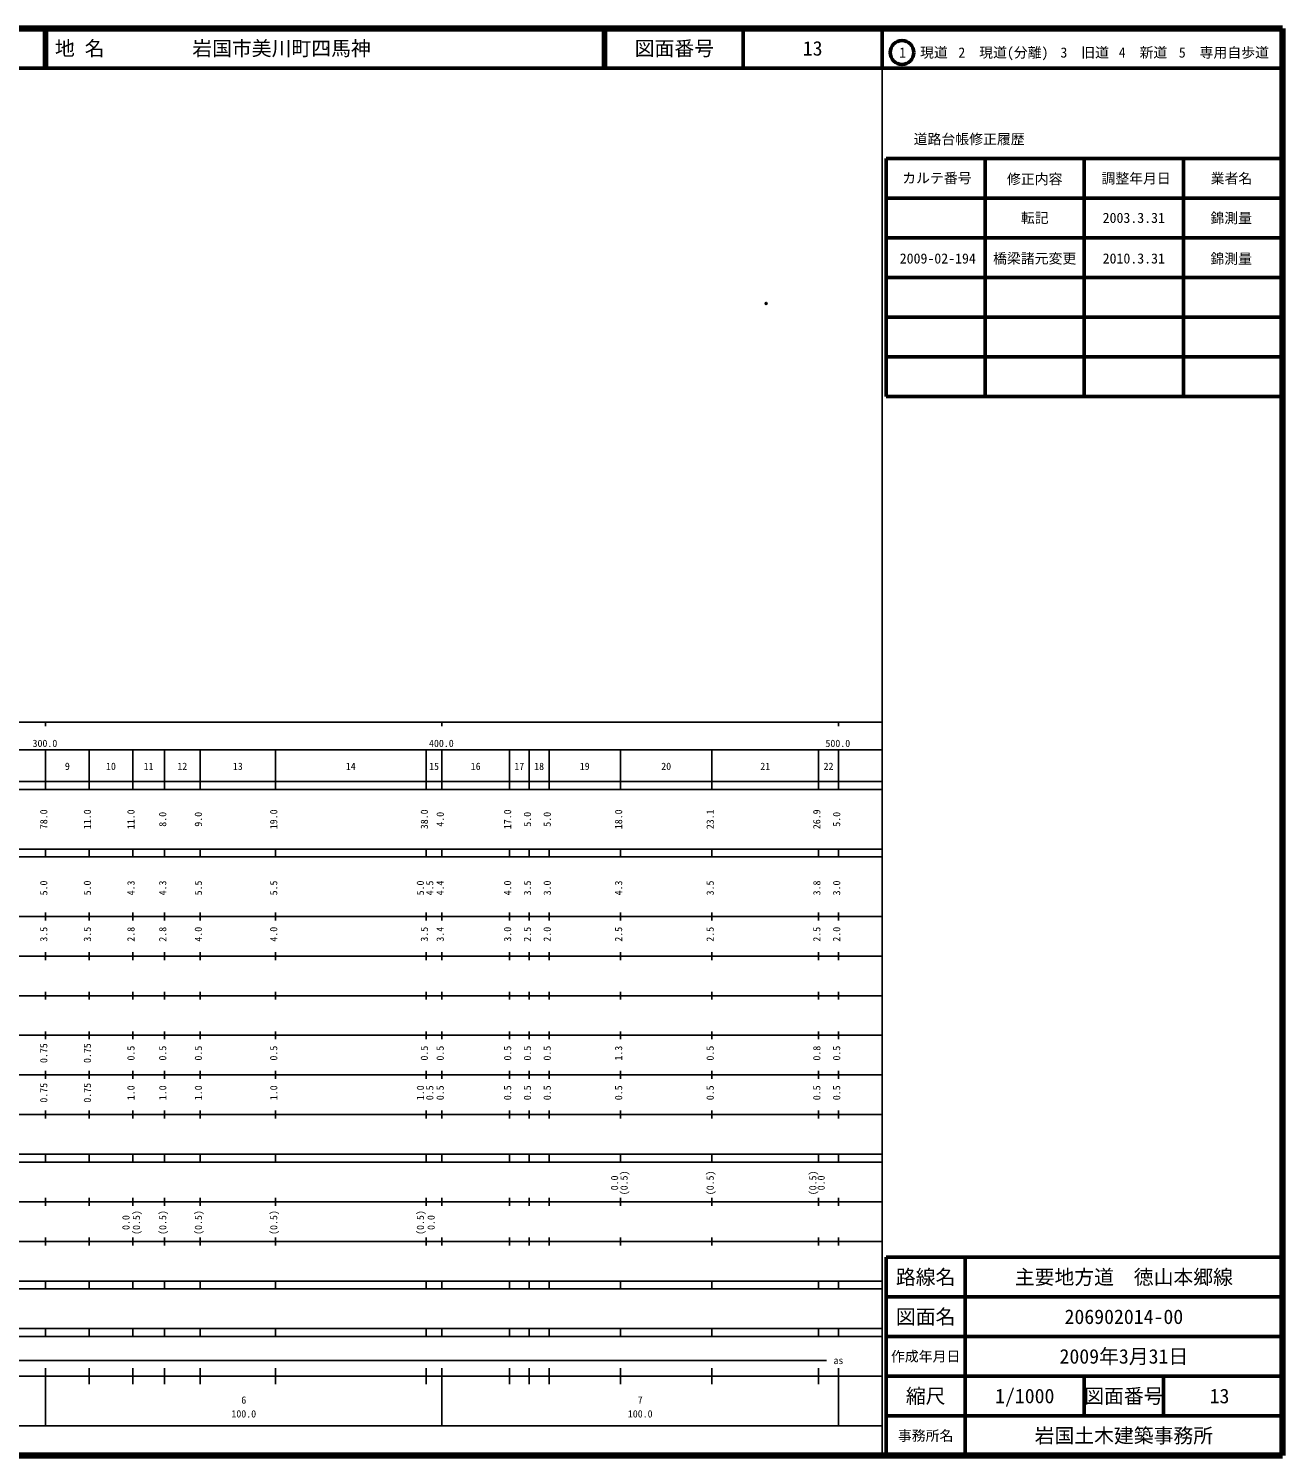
# Model space of a CAD drawing. Units: millimetres on the paper. Extents: x 40 to 680, y 20 to 380.
# Drawn here: x 363.7 to 680, y 20 to 380 of the extents above; entities that cross this region are included whole.
import ezdxf
from ezdxf.enums import TextEntityAlignment as Align

# ---------------------------------------------------------------- set-up
doc = ezdxf.new("R2010")
doc.units = ezdxf.units.MM
doc.header["$PDMODE"] = 32
doc.header["$PDSIZE"] = 0.5
doc.layers.add('M-OTRS', color=6, linetype='Continuous')
doc.layers.add('M-TTL-TXT', color=7, linetype='Continuous')
for name, color, linetype, lineweight in [('M-TTL', 2, 'Continuous', 140), ('M-TTL-BAND', 7, 'Continuous', 25), ('M-TTL-FRAM', 2, 'Continuous', 50), ('M-TTL-LINE', 7, 'Continuous', 50)]:
    doc.layers.add(name, color=color, linetype=linetype, lineweight=lineweight)
doc.styles.add('ＭＳ ゴシック', font='')
doc.styles.get('ＭＳ ゴシック').set_extended_font_data('MS Gothic')

msp = doc.modelspace()

# ---------------------------------------------------------------- linework, layer by layer
at = {"layer": 'M-OTRS'}
msp.add_point((549.739, 310.652), dxfattribs=at)
at = {"layer": 'M-TTL'}
for p, q in [((680, 380), (40, 380)), ((680, 20), (680, 380)), ((40, 20), (680, 20))]:
    msp.add_line(p, q, dxfattribs=at)
at = {"layer": 'M-TTL-BAND'}
for p, q in [((579, 20), (579, 370)), ((40, 205), (579, 205)), ((368, 205), (368, 204)), ((468, 205), (468, 204)), ((568, 205), (568, 204)), ((68, 198), (579, 198)), ((368, 188), (368, 198)), ((379, 188), (379, 198)), ((390, 188), (390, 198)), ((398, 188), (398, 198)), ((407, 188), (407, 198)), ((426, 188), (426, 198)), ((464, 188), (464, 198)), ((468, 188), (468, 198)), ((485, 188), (485, 198)), ((490, 188), (490, 198)), ((495, 188), (495, 198)), ((513, 188), (513, 198)), ((536.1, 188), (536.1, 198)), ((563, 188), (563, 198)), ((568, 188), (568, 198)), ((40, 190), (579, 190)), ((40, 188), (579, 188)), ((40, 173), (579, 173)), ((368, 171), (368, 173)), ((379, 171), (379, 173)), ((390, 171), (390, 173)), ((398, 171), (398, 173)), ((407, 171), (407, 173)), ((426, 171), (426, 173)), ((464, 171), (464, 173)), ((468, 171), (468, 173)), ((485, 171), (485, 173)), ((490, 171), (490, 173)), ((495, 171), (495, 173)), ((513, 171), (513, 173)), ((536.1, 171), (536.1, 173)), ((563, 171), (563, 173)), ((568, 171), (568, 173)), ((40, 171), (579, 171)), ((40, 156), (579, 156)), ((368, 155), (368, 157)), ((379, 155), (379, 157)), ((390, 155), (390, 157)), ((398, 155), (398, 157)), ((407, 155), (407, 157)), ((426, 155), (426, 157)), ((464, 155), (464, 157)), ((468, 155), (468, 157)), ((485, 155), (485, 157)), ((490, 155), (490, 157)), ((495, 155), (495, 157)), ((513, 155), (513, 157)), ((536.1, 155), (536.1, 157)), ((563, 155), (563, 157)), ((568, 155), (568, 157)), ((46, 146), (579, 146)), ((368, 145), (368, 147)), ((379, 145), (379, 147)), ((390, 145), (390, 147)), ((398, 145), (398, 147)), ((407, 145), (407, 147)), ((426, 145), (426, 147)), ((464, 145), (464, 147)), ((468, 145), (468, 147)), ((485, 145), (485, 147)), ((490, 145), (490, 147)), ((495, 145), (495, 147)), ((513, 145), (513, 147)), ((536.1, 145), (536.1, 147)), ((563, 145), (563, 147)), ((568, 145), (568, 147)), ((368, 135), (368, 137)), ((379, 135), (379, 137)), ((390, 135), (390, 137)), ((398, 135), (398, 137)), ((407, 135), (407, 137)), ((426, 135), (426, 137)), ((464, 135), (464, 137)), ((468, 135), (468, 137)), ((485, 135), (485, 137)), ((490, 135), (490, 137)), ((495, 135), (495, 137)), ((513, 135), (513, 137)), ((536.1, 135), (536.1, 137)), ((563, 135), (563, 137)), ((568, 135), (568, 137)), ((52, 136), (579, 136)), ((46, 126), (579, 126)), ((368, 125), (368, 127)), ((379, 125), (379, 127)), ((390, 125), (390, 127)), ((398, 125), (398, 127)), ((407, 125), (407, 127)), ((426, 125), (426, 127)), ((464, 125), (464, 127)), ((468, 125), (468, 127)), ((485, 125), (485, 127)), ((490, 125), (490, 127)), ((495, 125), (495, 127)), ((513, 125), (513, 127)), ((536.1, 125), (536.1, 127)), ((563, 125), (563, 127)), ((568, 125), (568, 127)), ((52, 116), (579, 116)), ((368, 115), (368, 117)), ((379, 115), (379, 117)), ((390, 115), (390, 117)), ((398, 115), (398, 117)), ((407, 115), (407, 117)), ((426, 115), (426, 117)), ((464, 115), (464, 117)), ((468, 115), (468, 117)), ((485, 115), (485, 117)), ((490, 115), (490, 117)), ((495, 115), (495, 117)), ((513, 115), (513, 117)), ((536.1, 115), (536.1, 117)), ((563, 115), (563, 117)), ((568, 115), (568, 117)), ((46, 106), (579, 106)), ((368, 105), (368, 107)), ((379, 105), (379, 107)), ((390, 105), (390, 107)), ((398, 105), (398, 107)), ((407, 105), (407, 107)), ((426, 105), (426, 107)), ((464, 105), (464, 107)), ((468, 105), (468, 107)), ((485, 105), (485, 107)), ((490, 105), (490, 107)), ((495, 105), (495, 107)), ((513, 105), (513, 107)), ((536.1, 105), (536.1, 107)), ((563, 105), (563, 107)), ((568, 105), (568, 107)), ((40, 96), (579, 96)), ((40, 94), (579, 94)), ((368, 94), (368, 96)), ((379, 94), (379, 96)), ((390, 94), (390, 96)), ((398, 94), (398, 96)), ((407, 94), (407, 96)), ((426, 94), (426, 96)), ((464, 94), (464, 96)), ((468, 94), (468, 96)), ((485, 94), (485, 96)), ((490, 94), (490, 96)), ((495, 94), (495, 96)), ((513, 94), (513, 96)), ((536.1, 94), (536.1, 96)), ((563, 94), (563, 96)), ((568, 94), (568, 96)), ((49, 84), (579, 84)), ((368, 83), (368, 85)), ((379, 83), (379, 85)), ((390, 83), (390, 85)), ((398, 83), (398, 85)), ((407, 83), (407, 85)), ((426, 83), (426, 85)), ((464, 83), (464, 85)), ((468, 83), (468, 85)), ((485, 83), (485, 85)), ((490, 83), (490, 85)), ((495, 83), (495, 85)), ((513, 83), (513, 85)), ((536.1, 83), (536.1, 85)), ((563, 83), (563, 85)), ((568, 83), (568, 85)), ((40, 74), (579, 74)), ((368, 73), (368, 75)), ((379, 73), (379, 75)), ((390, 73), (390, 75)), ((398, 73), (398, 75)), ((407, 73), (407, 75)), ((426, 73), (426, 75)), ((464, 73), (464, 75)), ((468, 73), (468, 75)), ((485, 73), (485, 75)), ((490, 73), (490, 75)), ((495, 73), (495, 75)), ((513, 73), (513, 75)), ((536.1, 73), (536.1, 75)), ((563, 73), (563, 75)), ((568, 73), (568, 75)), ((40, 64), (579, 64)), ((40, 62), (579, 62)), ((368, 62), (368, 64)), ((379, 62), (379, 64)), ((390, 62), (390, 64)), ((398, 62), (398, 64)), ((407, 62), (407, 64)), ((426, 62), (426, 64)), ((464, 62), (464, 64)), ((468, 62), (468, 64)), ((485, 62), (485, 64)), ((490, 62), (490, 64)), ((495, 62), (495, 64)), ((513, 62), (513, 64)), ((536.1, 62), (536.1, 64)), ((563, 62), (563, 64)), ((568, 62), (568, 64)), ((40, 52), (579, 52)), ((368, 50), (368, 52)), ((379, 50), (379, 52)), ((390, 50), (390, 52)), ((398, 50), (398, 52)), ((407, 50), (407, 52)), ((426, 50), (426, 52)), ((464, 50), (464, 52)), ((468, 50), (468, 52)), ((485, 50), (485, 52)), ((490, 50), (490, 52)), ((495, 50), (495, 52)), ((513, 50), (513, 52)), ((536.1, 50), (536.1, 52)), ((563, 50), (563, 52)), ((568, 50), (568, 52)), ((40, 50), (579, 50)), ((71, 44), (565, 44)), ((40, 40), (579, 40)), ((368, 27.5), (368, 42)), ((379, 38), (379, 42)), ((390, 38), (390, 42)), ((398, 38), (398, 42)), ((407, 38), (407, 42)), ((426, 38), (426, 42)), ((464, 38), (464, 42)), ((468, 27.5), (468, 42)), ((485, 38), (485, 42)), ((490, 38), (490, 42)), ((495, 38), (495, 42)), ((513, 38), (513, 42)), ((536.1, 38), (536.1, 42)), ((563, 38), (563, 42)), ((568, 27.5), (568, 42)), ((68, 27.5), (579, 27.5))]:
    msp.add_line(p, q, dxfattribs=at)
at = {"layer": 'M-TTL-FRAM'}
for p, q in [((580, 347.197), (580, 287.197)), ((580, 347.197), (680, 347.197)), ((580, 287.197), (680, 287.197)), ((680, 70), (580, 70)), ((580, 70), (580, 20))]:
    msp.add_line(p, q, dxfattribs=at)
at = {"layer": 'M-TTL-LINE'}
for p, q in [((367.75, 380), (367.75, 370)), ((368.25, 380), (368.25, 370)), ((508.747, 380), (508.747, 370)), ((509.247, 380), (509.247, 370)), ((543.997, 380), (543.997, 370)), ((579, 380), (579, 370)), ((40, 370), (680, 370)), ((605, 347.197), (605, 287.197)), ((630, 347.197), (630, 287.197)), ((655, 347.197), (655, 287.197)), ((580, 337.197), (680, 337.197)), ((580, 327.197), (680, 327.197)), ((580, 317.197), (680, 317.197)), ((580, 307.197), (680, 307.197)), ((580, 297.197), (680, 297.197)), ((600, 70), (600, 20)), ((680, 60), (580, 60)), ((680, 50), (580, 50)), ((680, 40), (580, 40)), ((630, 40), (630, 30)), ((650, 40), (650, 30)), ((680, 30), (580, 30))]:
    msp.add_line(p, q, dxfattribs=at)
msp.add_circle((584.031, 373.958), 3, dxfattribs=at)

# ---------------------------------------------------------------- texts
at = {"layer": 'M-TTL-BAND', "style": 'ＭＳ ゴシック'}
for s, p in [('300.0', (367.844, 198.195)), ('400.0', (467.844, 198.195)), ('500.0', (567.844, 198.195)), ('9', (373.5, 192.405)), ('10', (384.5, 192.405)), ('11', (394, 192.405)), ('12', (402.5, 192.405)), ('13', (416.5, 192.405)), ('14', (445, 192.405)), ('15', (466, 192.405)), ('16', (476.5, 192.405)), ('17', (487.5, 192.405)), ('18', (492.5, 192.405)), ('19', (504, 192.405)), ('20', (524.55, 192.405)), ('21', (549.55, 192.405)), ('22', (565.5, 192.405)), ('as', (568, 42.5)), ('6', (418, 32.523)), ('7', (518, 32.523)), ('100.0', (418, 29.033)), ('100.0', (518, 29.033))]:
    msp.add_text(s, height=1.833, dxfattribs=at).set_placement(p, align=Align.BOTTOM_CENTER)
for s, p in [('78.0', (369, 180.5)), ('11.0', (380, 180.5)), ('11.0', (391, 180.5)), ('8.0', (399, 180.5)), ('9.0', (408, 180.5)), ('19.0', (427, 180.5)), ('38.0', (465, 180.5)), ('4.0', (469, 180.5)), ('17.0', (486, 180.5)), ('5.0', (491, 180.5)), ('5.0', (496, 180.5)), ('18.0', (514, 180.5)), ('23.1', (537.1, 180.5)), ('26.9', (564, 180.5)), ('5.0', (569, 180.5)), ('5.0', (369, 163.174)), ('5.0', (380, 163.174)), ('4.3', (391, 163.174)), ('4.3', (399, 163.174)), ('5.5', (408, 163.174)), ('5.5', (427, 163.174)), ('5.0', (464, 163.174)), ('4.5', (466.37, 163.174)), ('4.4', (469, 163.174)), ('4.0', (486, 163.174)), ('3.5', (491, 163.174)), ('3.0', (496, 163.174)), ('4.3', (514, 163.174)), ('3.5', (537.1, 163.174)), ('3.8', (564, 163.174)), ('3.0', (569, 163.174)), ('3.5', (369, 151.5)), ('3.5', (380, 151.5)), ('2.8', (391, 151.5)), ('2.8', (399, 151.5)), ('4.0', (408, 151.5)), ('4.0', (427, 151.5)), ('3.5', (465, 151.5)), ('3.4', (469, 151.5)), ('3.0', (486, 151.5)), ('2.5', (491, 151.5)), ('2.0', (496, 151.5)), ('2.5', (514, 151.5)), ('2.5', (537.1, 151.5)), ('2.5', (564, 151.5)), ('2.0', (569, 151.5)), ('0.75', (369, 121.5)), ('0.75', (380, 121.5)), ('0.5', (391, 121.5)), ('0.5', (399, 121.5)), ('0.5', (408, 121.5)), ('0.5', (427, 121.5)), ('0.5', (465, 121.5)), ('0.5', (469, 121.5)), ('0.5', (486, 121.5)), ('0.5', (491, 121.5)), ('0.5', (496, 121.5)), ('1.3', (514, 121.5)), ('0.5', (537.1, 121.5)), ('0.8', (564, 121.5)), ('0.5', (569, 121.5)), ('0.75', (369, 111.5)), ('0.75', (380, 111.5)), ('1.0', (391, 111.5)), ('1.0', (399, 111.5)), ('1.0', (408, 111.5)), ('1.0', (427, 111.5)), ('1.0', (464, 111.5)), ('0.5', (466.37, 111.5)), ('0.5', (469, 111.5)), ('0.5', (486, 111.5)), ('0.5', (491, 111.5)), ('0.5', (496, 111.5)), ('0.5', (514, 111.5)), ('0.5', (537.1, 111.5)), ('0.5', (564, 111.5)), ('0.5', (569, 111.5)), ('0.0', (512.983, 88.764)), ('(0.5)', (515.37, 88.764)), ('(0.5)', (537.1, 88.764)), ('(0.5)', (563, 88.764)), ('0.0', (565.078, 88.764)), ('0.0', (389.736, 78.764)), ('(0.5)', (392.37, 78.764)), ('(0.5)', (399, 78.764)), ('(0.5)', (408, 78.764)), ('(0.5)', (427, 78.764)), ('(0.5)', (464, 78.764)), ('0.0', (466.705, 78.764))]:
    msp.add_text(s, height=1.833, rotation=90, dxfattribs=at).set_placement(p, align=Align.BOTTOM_CENTER)
at = {"layer": 'M-TTL-TXT', "style": 'ＭＳ ゴシック'}
for s, p in [('地 名', (370.38, 375)), ('岩国市美川町四馬神', (405.024, 375))]:
    msp.add_text(s, height=3.666, dxfattribs=at).set_placement(p, align=Align.MIDDLE_LEFT)
for s, height, p in [('図面番号', 3.666, (526.622, 375)), ('13', 3.666, (561.497, 375)), ('1\u3000現道', 2.566, (589.448, 373.958)), ('2\u3000現道(分離)', 2.566, (609.619, 373.958)), ('3\u3000旧道', 2.566, (630.121, 373.958)), ('4\u3000新道', 2.566, (644.824, 373.958)), ('5\u3000専用自歩道', 2.566, (665.228, 373.958)), ('道路台帳修正履歴', 2.566, (600.968, 352.113)), ('カルテ番号', 2.566, (592.839, 342.277)), ('修正内容', 2.566, (617.509, 342.023)), ('調整年月日', 2.566, (643.089, 342.197)), ('業者名', 2.566, (667.134, 342.197)), ('転記', 2.566, (617.5, 332.245)), ('2003.3.31', 2.566, (642.5, 332.245)), ('錦測量', 2.566, (667.077, 332.189)), ('2009-02-194', 2.566, (593.061, 321.996)), ('橋梁諸元変更', 2.566, (617.5, 321.996)), ('2010.3.31', 2.566, (642.5, 321.996)), ('錦測量', 2.566, (667.077, 321.939)), ('路線名', 3.666, (590, 65)), ('路線名', 3.666, (590, 65)), ('主要地方道\u3000徳山本郷線', 3.666, (640, 65)), ('図面名', 3.666, (590, 55)), ('図面名', 3.666, (590, 55)), ('206902014-00', 3.666, (640, 55)), ('2009年3月31日', 3.666, (640, 45)), ('作成年月日', 2.566, (590, 45)), ('作成年月日', 2.566, (590, 45)), ('縮尺', 3.666, (590, 35)), ('縮尺', 3.666, (590, 35)), ('1/1000', 3.666, (615, 35)), ('図面番号', 3.666, (640, 35)), ('図面番号', 3.666, (640, 35)), ('13', 3.666, (664.125, 35)), ('事務所名', 2.566, (590, 25)), ('事務所名', 2.566, (590, 25)), ('岩国土木建築事務所', 3.666, (640, 25))]:
    msp.add_text(s, height=height, dxfattribs=at).set_placement(p, align=Align.MIDDLE_CENTER)

doc.saveas('drawing.dxf')
